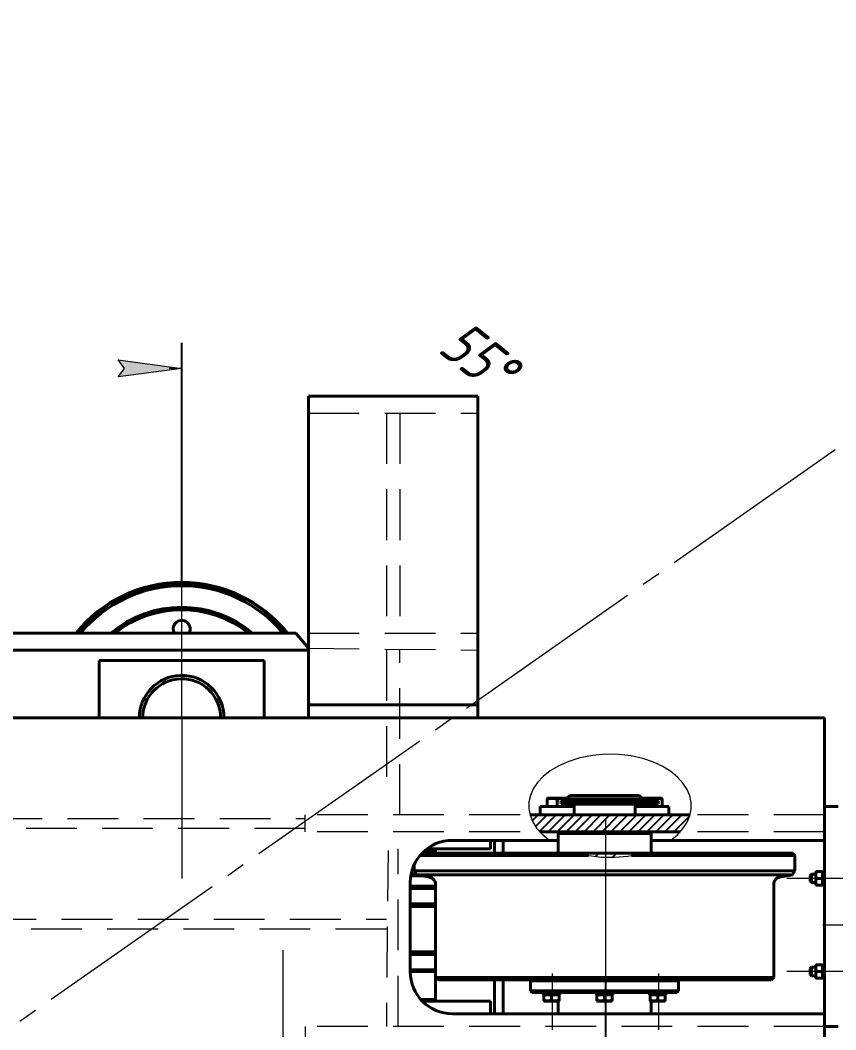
# Model space of a CAD drawing. Header units: millimetres. Extents: x 0 to 841, y 0 to 594.
# Drawn here: x 189.7 to 254, y 272.3 to 351.8 of the extents above; entities that cross this region are included whole.
import ezdxf

# ---------------------------------------------------------------- set-up
doc = ezdxf.new("R2010")
doc.units = ezdxf.units.MM
for name, pattern in [('K5LT_AUXILIARY', [0]), ('K5LT_AXLED', [19.996264, 15.496264, -1.5, 1.5, -1.5]), ('K5LT_BASIC', [0]), ('K5LT_DASHED', [6, 4, -2]), ('K5LT_REINFORCED', [0]), ('K5LT_THIN', [0]), ('K5LT_THIN_INCLUDED_TO_HATCHING', [0])]:
    doc.linetypes.add(name, pattern=pattern)
doc.layers.add('Системный слой', color=7, linetype='Continuous')
doc.styles.add('KDIMTEXTSTYLE', font='GOST_AU.SHX', dxfattribs={"width": 0.96, "oblique": 15, "height": 5})
doc.dimstyles.new('KDIMSTYLE (0.07)', dxfattribs={"dimtxt": 5, "dimasz": 1, "dimexe": 2, "dimexo": 0.0625, "dimgap": 1, "dimtad": 1, "dimlfac": 15, "dimtxsty": 'KDIMTEXTSTYLE', "dimsah": 1, "dimcen": 0.09, "dimdle": 1, "dimadec": 0, "dimazin": 0, "dimtfac": 0.667, "dimtmove": 0, "dimatfit": 3, "dimfxl": 1, "dimtvp": 1, "dimtolj": 1, "dimtzin": 0, "dimarcsym": 0})

# ---------------------------------------------------------------- blocks, each defined once
blk = doc.blocks.new('U164')
at = {"layer": 'Системный слой', "color": 150, "linetype": 'K5LT_BASIC', "lineweight": 40, "true_color": 0x0080ff}
for p, q in [((227.091, 286.215), (227.091, 287.215)), ((227.091, 273.548), (227.091, 276.215))]:
    blk.add_line(p, q, dxfattribs=at)
blk = doc.blocks.new('U172')
at = {"layer": 'Системный слой', "color": 150, "linetype": 'K5LT_BASIC', "lineweight": 40, "true_color": 0x0080ff}
for start, end in [(91.61501, 180), (0, 91.61501)]:
    blk.add_arc((202.424, 296.881), 3.333, start, end, dxfattribs=at)
blk = doc.blocks.new('U173')
at = {"layer": 'Системный слой', "color": 150, "linetype": 'K5LT_BASIC', "lineweight": 40, "true_color": 0x0080ff}
for start, end in [(91.61501, 180), (0, 91.61501)]:
    blk.add_arc((202.424, 296.881), 3.067, start, end, dxfattribs=at)
blk = doc.blocks.new('U185')
at = {"layer": 'Системный слой', "color": 150, "linetype": 'K5LT_BASIC', "lineweight": 40, "true_color": 0x0080ff}
for start, end in [(60.02319, 209.99994), (330.00006, 60.02319)]:
    blk.add_arc((202.421, 303.881), 0.667, start, end, dxfattribs=at)
blk = doc.blocks.new('U188')
at = {"layer": 'Системный слой', "color": 150, "linetype": 'K5LT_BASIC', "lineweight": 40, "true_color": 0x0080ff}
for p, q in [((239.343, 275.048), (239.303, 275.048)), ((239.836, 275.048), (239.45, 275.048)), ((240.235, 275.048), (240.05, 275.048)), ((240.436, 275.048), (240.34, 275.048)), ((240.583, 275.048), (240.543, 275.048))]:
    blk.add_line(p, q, dxfattribs=at)
blk = doc.blocks.new('U199')
at = {"layer": 'Системный слой', "color": 150, "linetype": 'K5LT_BASIC', "lineweight": 40, "true_color": 0x0080ff}
for p, q in [((231.423, 287.215), (223.765, 287.215)), ((253.091, 287.215), (240.945, 287.215))]:
    blk.add_line(p, q, dxfattribs=at)
blk = doc.blocks.new('U201')
at = {"layer": 'Системный слой', "color": 150, "linetype": 'K5LT_BASIC', "lineweight": 40, "true_color": 0x0080ff}
for p, q in [((239.45, 275.048), (239.343, 275.048)), ((239.943, 275.048), (239.836, 275.048))]:
    blk.add_line(p, q, dxfattribs=at)
blk = doc.blocks.new('U202')
at = {"layer": 'Системный слой', "color": 150, "linetype": 'K5LT_BASIC', "lineweight": 40, "true_color": 0x0080ff}
for p, q in [((240.05, 275.048), (239.943, 275.048)), ((240.339, 275.048), (240.235, 275.048)), ((240.543, 275.048), (240.436, 275.048))]:
    blk.add_line(p, q, dxfattribs=at)
blk = doc.blocks.new('U203')
at = {"layer": 'Системный слой', "color": 150, "linetype": 'K5LT_BASIC', "lineweight": 40, "true_color": 0x0080ff}
for p, q in [((239.373, 274.548), (239.45, 274.548)), ((239.45, 274.548), (240.513, 274.548))]:
    blk.add_line(p, q, dxfattribs=at)
blk = doc.blocks.new('U227')
at = {"layer": 'Системный слой', "color": 150, "linetype": 'K5LT_BASIC', "lineweight": 40, "true_color": 0x0080ff}
for p, q in [((234.485, 286.015), (221.204, 286.015)), ((250.758, 286.015), (237.883, 286.015))]:
    blk.add_line(p, q, dxfattribs=at)
blk = doc.blocks.new('U228')
at = {"layer": 'Системный слой', "color": 150, "linetype": 'K5LT_BASIC', "lineweight": 40, "true_color": 0x0080ff}
for p, q in [((233.6, 286.215), (221.385, 286.215)), ((250.558, 286.215), (238.769, 286.215))]:
    blk.add_line(p, q, dxfattribs=at)
blk = doc.blocks.new('U231')
at = {"layer": 'Системный слой', "color": 150, "linetype": 'K5LT_BASIC', "lineweight": 40, "true_color": 0x0080ff}
for p, q in [((252.958, 276.881), (252.958, 277.388)), ((252.958, 276.375), (252.958, 276.881))]:
    blk.add_line(p, q, dxfattribs=at)
blk = doc.blocks.new('U232')
at = {"layer": 'Системный слой', "color": 150, "linetype": 'K5LT_BASIC', "lineweight": 40, "true_color": 0x0080ff}
for p, q in [((252.398, 276.881), (252.398, 277.388)), ((252.398, 276.375), (252.398, 276.881))]:
    blk.add_line(p, q, dxfattribs=at)
blk = doc.blocks.new('U235')
at = {"layer": 'Системный слой', "color": 150, "linetype": 'K5LT_BASIC', "lineweight": 40, "true_color": 0x0080ff}
for p, q in [((231.079, 275.048), (230.972, 275.048)), ((231.572, 275.048), (231.465, 275.048))]:
    blk.add_line(p, q, dxfattribs=at)
blk = doc.blocks.new('U236')
at = {"layer": 'Системный слой', "color": 150, "linetype": 'K5LT_BASIC', "lineweight": 40, "true_color": 0x0080ff}
for p, q in [((231.679, 275.048), (231.572, 275.048)), ((232.172, 275.048), (232.065, 275.048))]:
    blk.add_line(p, q, dxfattribs=at)
blk = doc.blocks.new('U237')
at = {"layer": 'Системный слой', "color": 150, "linetype": 'K5LT_BASIC', "lineweight": 40, "true_color": 0x0080ff}
for p, q in [((235.158, 275.048), (235.118, 275.048)), ((235.41, 275.048), (235.265, 275.048)), ((235.65, 275.048), (235.521, 275.048)), ((236.25, 275.048), (235.865, 275.048)), ((236.398, 275.048), (236.358, 275.048))]:
    blk.add_line(p, q, dxfattribs=at)
blk = doc.blocks.new('U238')
at = {"layer": 'Системный слой', "color": 150, "linetype": 'K5LT_BASIC', "lineweight": 40, "true_color": 0x0080ff}
for p, q in [((235.865, 275.048), (235.758, 275.048)), ((236.358, 275.048), (236.25, 275.048))]:
    blk.add_line(p, q, dxfattribs=at)
blk = doc.blocks.new('U239')
at = {"layer": 'Системный слой', "color": 150, "linetype": 'K5LT_BASIC', "lineweight": 40, "true_color": 0x0080ff}
for p, q in [((235.265, 275.048), (235.158, 275.048)), ((235.521, 275.048), (235.41, 275.048)), ((235.758, 275.048), (235.65, 275.048))]:
    blk.add_line(p, q, dxfattribs=at)
blk = doc.blocks.new('U240')
at = {"layer": 'Системный слой', "color": 150, "linetype": 'K5LT_BASIC', "lineweight": 40, "true_color": 0x0080ff}
for p, q in [((230.972, 275.048), (230.938, 275.048)), ((231.465, 275.048), (231.079, 275.048)), ((232.065, 275.048), (231.679, 275.048)), ((232.212, 275.048), (232.172, 275.048))]:
    blk.add_line(p, q, dxfattribs=at)
blk = doc.blocks.new('U255')
at = {"layer": 'Системный слой', "color": 150, "linetype": 'K5LT_BASIC', "lineweight": 40, "true_color": 0x0080ff}
for p, q in [((227.758, 287.215), (227.758, 286.215)), ((227.758, 276.215), (227.758, 273.548))]:
    blk.add_line(p, q, dxfattribs=at)
blk = doc.blocks.new('U277')
at = {"layer": 'Системный слой', "color": 150, "linetype": 'K5LT_BASIC', "lineweight": 40, "true_color": 0x0080ff}
for p, q in [((221.758, 286.542), (221.758, 286.415)), ((221.758, 274.681), (221.758, 274.548))]:
    blk.add_line(p, q, dxfattribs=at)
blk = doc.blocks.new('U279')
at = {"layer": 'Системный слой', "color": 7, "linetype": 'K5LT_THIN_INCLUDED_TO_HATCHING', "lineweight": 18}
for p, q in [((233.819, 293.715), (232.93, 293.439)), ((234.793, 293.905), (233.819, 293.715)), ((235.819, 293.996), (234.793, 293.905)), ((236.851, 293.98), (235.819, 293.996)), ((237.846, 293.863), (236.851, 293.98)), ((238.772, 293.656), (237.846, 293.863)), ((239.609, 293.372), (238.772, 293.656)), ((232.145, 293.092), (231.472, 292.691)), ((232.93, 293.439), (232.145, 293.092)), ((240.348, 293.026), (239.609, 293.372)), ((240.983, 292.63), (240.348, 293.026)), ((230.913, 292.247), (230.468, 291.772)), ((231.472, 292.691), (230.913, 292.247)), ((241.514, 292.193), (240.983, 292.63)), ((241.938, 291.724), (241.514, 292.193)), ((230.134, 291.273), (229.91, 290.759)), ((230.468, 291.772), (230.134, 291.273)), ((242.257, 291.231), (241.938, 291.724)), ((242.47, 290.721), (242.257, 291.231)), ((229.91, 290.759), (229.795, 290.237)), ((242.577, 290.201), (242.47, 290.721)), ((229.795, 290.237), (229.787, 289.712)), ((229.787, 289.712), (229.886, 289.191)), ((242.471, 289.154), (242.578, 289.677)), ((242.578, 289.677), (242.577, 290.201)), ((229.886, 289.191), (230.09, 288.68)), ((242.256, 288.639), (242.471, 289.154)), ((230.09, 288.68), (230.401, 288.186)), ((230.401, 288.186), (230.817, 287.715)), ((241.495, 287.661), (241.932, 288.139)), ((241.932, 288.139), (242.256, 288.639)), ((230.817, 287.715), (231.339, 287.275)), ((231.339, 287.275), (231.423, 287.215)), ((240.945, 287.215), (241.495, 287.661)), ((233.6, 286.215), (234.526, 286.008)), ((234.526, 286.008), (235.521, 285.891)), ((235.521, 285.891), (236.553, 285.876)), ((236.553, 285.876), (237.579, 285.966)), ((237.579, 285.966), (238.553, 286.157)), ((238.553, 286.157), (238.769, 286.215))]:
    blk.add_line(p, q, dxfattribs=at)
blk = doc.blocks.new('U280')
at = {"layer": 'Системный слой', "color": 150, "linetype": 'K5LT_BASIC', "lineweight": 40, "true_color": 0x0080ff}
for p, q in [((239.491, 290.548), (238.731, 290.548)), ((240.251, 290.548), (239.491, 290.548))]:
    blk.add_line(p, q, dxfattribs=at)
blk = doc.blocks.new('U281')
at = {"layer": 'Системный слой', "color": 150, "linetype": 'K5LT_BASIC', "lineweight": 40, "true_color": 0x0080ff}
for p, q in [((239.775, 290.215), (239.809, 290.309)), ((239.809, 290.12), (239.775, 290.215)), ((239.809, 290.309), (239.891, 290.348)), ((239.891, 290.081), (239.809, 290.12)), ((239.891, 290.348), (239.973, 290.309)), ((239.973, 290.12), (239.891, 290.081)), ((239.973, 290.309), (240.006, 290.215)), ((240.006, 290.215), (239.973, 290.12))]:
    blk.add_line(p, q, dxfattribs=at)
blk = doc.blocks.new('U282')
at = {"layer": 'Системный слой', "color": 150, "linetype": 'K5LT_BASIC', "lineweight": 40, "true_color": 0x0080ff}
for p, q in [((232.091, 287.215), (231.423, 287.215)), ((240.945, 287.215), (239.424, 287.215))]:
    blk.add_line(p, q, dxfattribs=at)
blk = doc.blocks.new('U283')
at = {"layer": 'Системный слой', "color": 150, "linetype": 'K5LT_BASIC', "lineweight": 40, "true_color": 0x0080ff}
for p, q in [((232.024, 290.548), (231.264, 290.548)), ((232.784, 290.548), (232.024, 290.548))]:
    blk.add_line(p, q, dxfattribs=at)
blk = doc.blocks.new('U284')
at = {"layer": 'Системный слой', "color": 150, "linetype": 'K5LT_BASIC', "lineweight": 40, "true_color": 0x0080ff}
for p, q in [((232.309, 290.215), (232.343, 290.309)), ((232.343, 290.12), (232.309, 290.215)), ((232.343, 290.309), (232.424, 290.348)), ((232.424, 290.081), (232.343, 290.12)), ((232.424, 290.348), (232.506, 290.309)), ((232.506, 290.12), (232.424, 290.081)), ((232.506, 290.309), (232.54, 290.215)), ((232.54, 290.215), (232.506, 290.12))]:
    blk.add_line(p, q, dxfattribs=at)
blk = doc.blocks.new('U286')
at = {"layer": 'Системный слой', "color": 30, "linetype": 'K5LT_AXLED', "lineweight": 18, "true_color": 0xff8000}
for q in [(202.424, 309.548), (189.758, 296.881), (202.424, 284.215), (215.091, 296.881)]:
    blk.add_line((202.424, 296.881), q, dxfattribs=at)
blk = doc.blocks.new('U291')
at = {"layer": 'Системный слой', "color": 30, "linetype": 'K5LT_AXLED', "lineweight": 18, "true_color": 0xff8000}
for q in [(210.424, 278.548), (195.091, 263.215), (210.424, 247.881), (225.758, 263.215)]:
    blk.add_line((210.424, 263.215), q, dxfattribs=at)
blk = doc.blocks.new('KDIMARROW_01')
at = {"layer": 'Системный слой'}
blk.add_hatch(color=0, dxfattribs=at).paths.add_polyline_path([(0, 0), (-5, 0.658), (-4.5, 0), (-5, -0.658)])
at = {"layer": 'Системный слой', "color": 0, "linetype": 'K5LT_THIN', "lineweight": 18}
for p, q in [((-4.5, 0), (-5, 0.658)), ((-5, 0.658), (0, 0)), ((0, 0), (-5, -0.658)), ((-5, -0.658), (-4.5, 0)), ((0, 0), (-1, 0))]:
    blk.add_line(p, q, dxfattribs=at)

msp = doc.modelspace()

# ---------------------------------------------------------------- hatches: boundary and pattern name
at = {"layer": 'Системный слой'}
h = msp.add_hatch(dxfattribs=at)
h.set_pattern_fill('', angle=45, style=0, pattern_type=0)
h.set_pattern_definition([(45, (0, 0), (-0.3535534, 0.3535534), [])])
h.paths.add_polyline_path([(230.65516, 287.88122), (241.71328, 287.88122), (242.09728, 288.3703), (242.3705, 288.87814), (242.48937, 289.21455), (229.87906, 289.21455), (230.07883, 288.70318), (230.38439, 288.20801)])
h = msp.add_hatch(dxfattribs=at)
h.set_pattern_fill('', angle=45, style=0, pattern_type=0)
h.set_pattern_definition([(45, (0, 0), (-0.7071068, 0.7071068), [])])
h.paths.add_polyline_path([(233.59959, 286.21455), (234.52591, 286.00752), (235.52133, 285.89076), (236.55345, 285.87569), (237.57873, 285.96643), (238.55256, 286.157), (238.76885, 286.21455)])

# ---------------------------------------------------------------- linework, layer by layer
at = {"layer": 'Системный слой', "color": 150, "linetype": 'K5LT_BASIC', "lineweight": 40, "true_color": 0x0080ff}
for p, q in [((212.42422, 322.21455), (225.75755, 322.21455)), ((212.42422, 322.21455), (212.42422, 300.88122)), ((225.75755, 322.21455), (225.75755, 300.88122)), ((178.09088, 303.54788), (211.4173, 303.54788)), ((212.42422, 302.34788), (211.4173, 303.54788)), ((212.42422, 302.21455), (178.09088, 302.21455)), ((195.92422, 301.38122), (208.92422, 301.38122)), ((195.92422, 296.88122), (195.92422, 301.38122)), ((208.92422, 301.38122), (208.92422, 296.88122)), ((212.42422, 300.88122), (212.42422, 297.88814)), ((225.75755, 300.88122), (225.75755, 297.88814)), ((212.42422, 296.88122), (212.42422, 297.88814)), ((212.42422, 297.88814), (225.75755, 297.88814)), ((225.75755, 297.88814), (225.75755, 296.88122)), ((178.09088, 296.88122), (253.09088, 296.88122)), ((253.09088, 296.88122), (253.09088, 289.88122)), ((231.22422, 290.52479), (231.26422, 290.54788)), ((231.22422, 290.45334), (231.22422, 290.52479)), ((231.22422, 289.88122), (231.22422, 290.45334)), ((232.02422, 289.88122), (232.02422, 290.45334)), ((232.82422, 290.52479), (232.78422, 290.54788)), ((232.80958, 290.53324), (233.02422, 290.74788)), ((232.82422, 290.52479), (232.82422, 290.45334)), ((238.69088, 290.48122), (232.82422, 290.48122)), ((232.82422, 289.88122), (232.82422, 290.45334)), ((238.49088, 290.74788), (233.02422, 290.74788)), ((238.70552, 290.53324), (238.49088, 290.74788)), ((238.69088, 290.52479), (238.73088, 290.54788)), ((238.69088, 290.45334), (238.69088, 290.52479)), ((238.69088, 289.88122), (238.69088, 290.45334)), ((239.49088, 289.88122), (239.49088, 290.45334)), ((240.29088, 290.52479), (240.25088, 290.54788)), ((240.29088, 290.52479), (240.29088, 290.45334)), ((240.29088, 289.88122), (240.29088, 290.45334)), ((230.69088, 289.88122), (233.35755, 289.88122)), ((230.69088, 289.21455), (230.69088, 289.88122)), ((233.35755, 289.94788), (232.82422, 289.94788)), ((233.35755, 289.94788), (233.35755, 289.88122)), ((233.35755, 289.21455), (233.35755, 289.88122)), ((238.15755, 289.94788), (238.15755, 289.88122)), ((238.69088, 289.94788), (238.15755, 289.94788)), ((238.15755, 289.88122), (240.82422, 289.88122)), ((238.15755, 289.21455), (238.15755, 289.88122)), ((240.82422, 289.21455), (240.82422, 289.88122)), ((254.15755, 289.88122), (253.09088, 289.88122)), ((253.09088, 272.54788), (253.09088, 289.88122)), ((229.87906, 289.21455), (242.48937, 289.21455)), ((230.65516, 287.88122), (241.71328, 287.88122)), ((232.09088, 287.74788), (239.42422, 287.74788)), ((232.09088, 286.80721), (232.09088, 287.74788)), ((232.75755, 287.88122), (232.75755, 287.74788)), ((238.75755, 287.88122), (238.75755, 287.74788)), ((239.42422, 286.4273), (239.42422, 287.74788)), ((226.75755, 286.54788), (221.76549, 286.54788)), ((226.75755, 287.21455), (226.75755, 286.54788)), ((232.09088, 286.21455), (232.09088, 286.80721)), ((222.42422, 286.41455), (221.59908, 286.41455)), ((222.42422, 286.41455), (222.42422, 286.21455)), ((233.59959, 286.21455), (238.76885, 286.21455)), ((239.42422, 286.21455), (239.42422, 286.4273)), ((250.75755, 286.01455), (250.55755, 286.21455)), ((250.75755, 286.01455), (250.75755, 284.80273)), ((220.75755, 285.31767), (220.75755, 284.80273)), ((221.42369, 284.41455), (220.4751, 284.41455)), ((220.92745, 284.54788), (220.49951, 284.54788)), ((220.95367, 284.50856), (220.75755, 284.80273)), ((250.75755, 284.80273), (220.75755, 284.80273)), ((220.95367, 284.50856), (221.99548, 284.30019)), ((250.56143, 284.50856), (220.95367, 284.50856)), ((250.56143, 284.50856), (249.51962, 284.30019)), ((250.56143, 284.50856), (250.75755, 284.80273)), ((252.05755, 284.54788), (251.95755, 284.44788)), ((251.95755, 283.98122), (251.95755, 284.44788)), ((252.39755, 284.54788), (252.05755, 284.54788)), ((252.05755, 283.88122), (252.05755, 284.54788)), ((252.41295, 284.74788), (252.39755, 284.72122)), ((252.39755, 284.72122), (252.39755, 283.70788)), ((252.41295, 284.74788), (252.46058, 284.74788)), ((252.89452, 284.74788), (252.46058, 284.74788)), ((252.89452, 284.21455), (252.46058, 284.21455)), ((252.89452, 284.74788), (252.94215, 284.74788)), ((252.95755, 284.72122), (252.94215, 284.74788)), ((252.95755, 284.72122), (252.95755, 283.70788)), ((253.02422, 284.71878), (252.95755, 284.72058)), ((252.95755, 284.71579), (252.95755, 283.70788)), ((220.43216, 283.88122), (220.43216, 276.88122)), ((222.42422, 283.61455), (220.43216, 283.61455)), ((222.42422, 283.54788), (220.43216, 283.54788)), ((222.42422, 283.42688), (220.43216, 283.42688)), ((222.42422, 283.77722), (222.42422, 276.41455)), ((249.09088, 283.77722), (249.09088, 276.41455)), ((252.05755, 283.88122), (251.95755, 283.98122)), ((252.39755, 283.88122), (252.05755, 283.88122)), ((252.41295, 283.68122), (252.39755, 283.70788)), ((252.46058, 283.68122), (252.41295, 283.68122)), ((252.89452, 283.68122), (252.46058, 283.68122)), ((252.94215, 283.68122), (252.89452, 283.68122)), ((252.95755, 283.70788), (252.94215, 283.68122)), ((252.95755, 283.70788), (253.09088, 283.70788)), ((222.42422, 282.21455), (220.43216, 282.21455)), ((222.42422, 282.00186), (220.43216, 282.00186)), ((222.42422, 278.42724), (220.43216, 278.42724)), ((222.42422, 278.21455), (220.43216, 278.21455)), ((222.42422, 277.00222), (220.43216, 277.00222)), ((252.05755, 277.21455), (251.95755, 277.11455)), ((251.95755, 276.64788), (251.95755, 277.11455)), ((252.39755, 277.21455), (252.05755, 277.21455)), ((252.05755, 276.54788), (252.05755, 277.21455)), ((252.39755, 277.38788), (252.41295, 277.41455)), ((252.41295, 277.41455), (252.46058, 277.41455)), ((252.46058, 277.41455), (252.89452, 277.41455)), ((252.89452, 277.41455), (252.94215, 277.41455)), ((252.94215, 277.41455), (252.95755, 277.38788)), ((252.95755, 277.38725), (253.02422, 277.38544)), ((252.95755, 276.37455), (252.95755, 277.38246)), ((222.42422, 276.88122), (220.43216, 276.88122)), ((249.09088, 276.41455), (222.42422, 276.41455)), ((222.62422, 276.21455), (222.42422, 276.41455)), ((222.42422, 276.41455), (222.42422, 274.68122)), ((248.89088, 276.21455), (222.62422, 276.21455)), ((229.92422, 275.34788), (229.92422, 276.14788)), ((229.92422, 276.14788), (241.59088, 276.14788)), ((231.17176, 276.14788), (231.17176, 276.21455)), ((231.97176, 276.14788), (231.97176, 276.21455)), ((235.35755, 276.14788), (235.35755, 276.21455)), ((236.15755, 276.14788), (236.15755, 276.21455)), ((239.54334, 276.14788), (239.54334, 276.21455)), ((240.34334, 276.14788), (240.34334, 276.21455)), ((241.59088, 275.34788), (241.59088, 276.14788)), ((248.89088, 276.21455), (249.09088, 276.41455)), ((252.05755, 276.54788), (251.95755, 276.64788)), ((252.39755, 276.54788), (252.05755, 276.54788)), ((252.39755, 276.37455), (252.41295, 276.34788)), ((252.46058, 276.34788), (252.41295, 276.34788)), ((252.46058, 276.88122), (252.89452, 276.88122)), ((252.46058, 276.34788), (252.89452, 276.34788)), ((252.94215, 276.34788), (252.89452, 276.34788)), ((252.94215, 276.34788), (252.95755, 276.37455)), ((253.09088, 276.37455), (252.95755, 276.37455)), ((230.05755, 275.21455), (229.92422, 275.34788)), ((229.92422, 275.34788), (241.59088, 275.34788)), ((241.45755, 275.21455), (241.59088, 275.34788)), ((222.42422, 274.68122), (221.26127, 274.68122)), ((221.38502, 274.54788), (226.75755, 274.54788)), ((226.75755, 273.54788), (226.75755, 274.54788)), ((230.05755, 275.21455), (241.45755, 275.21455)), ((230.93176, 275.21455), (230.93176, 275.04788)), ((230.93255, 275.04788), (230.93176, 275.04788)), ((230.93255, 275.04788), (230.93478, 275.13122)), ((230.93255, 275.04788), (230.93847, 275.04788)), ((230.97176, 275.04788), (230.97176, 274.61879)), ((230.97176, 274.5652), (230.97176, 274.61879)), ((230.97176, 274.5652), (231.00176, 274.54788)), ((230.97176, 274.5652), (231.00176, 274.54788)), ((231.00176, 274.54788), (232.14176, 274.54788)), ((231.57176, 275.04788), (231.57176, 274.61879)), ((232.09088, 274.54788), (232.09088, 273.54788)), ((232.17176, 274.5652), (232.14176, 274.54788)), ((232.17176, 275.04788), (232.17176, 274.61879)), ((232.17176, 274.61879), (232.17176, 274.5652)), ((232.21176, 275.21455), (232.21176, 275.04788)), ((235.11755, 275.21455), (235.11755, 275.04788)), ((235.15755, 275.04788), (235.15755, 274.61879)), ((235.15755, 274.5652), (235.15755, 274.61879)), ((235.15755, 274.5652), (235.18755, 274.54788)), ((235.18755, 274.54788), (236.32755, 274.54788)), ((235.75755, 275.04788), (235.75755, 274.61879)), ((236.35755, 274.5652), (236.32755, 274.54788)), ((236.35755, 275.04788), (236.35755, 274.61879)), ((236.35755, 274.61879), (236.35755, 274.5652)), ((236.39755, 275.21455), (236.39755, 275.04788)), ((239.30334, 275.21455), (239.30334, 275.04788)), ((239.34334, 275.04788), (239.34334, 274.61879)), ((239.34334, 274.5652), (239.34334, 274.61879)), ((239.34334, 274.5652), (239.37334, 274.54788)), ((239.42422, 274.54788), (239.42422, 273.54788)), ((239.94334, 275.04788), (239.94334, 274.61879)), ((240.54334, 274.5652), (240.51334, 274.54788)), ((240.54334, 274.5652), (240.51334, 274.54788)), ((240.54334, 275.04788), (240.54334, 274.61879)), ((240.54334, 274.61879), (240.54334, 274.5652)), ((240.58334, 275.21455), (240.58334, 275.04788)), ((223.76549, 273.54788), (253.09088, 273.54788)), ((253.09088, 272.54788), (253.09088, 262.88122)), ((254.15755, 272.54788), (253.09088, 272.54788))]:
    msp.add_line(p, q, dxfattribs=at)
at = {"layer": 'Системный слой', "color": 7, "linetype": 'K5LT_DASHED', "lineweight": 18}
for p, q in [((212.42422, 320.88122), (225.75755, 320.88122)), ((218.55755, 320.88122), (218.55755, 303.54788)), ((219.62422, 320.88122), (219.62422, 303.54788)), ((212.42422, 303.54788), (225.75755, 303.54788)), ((212.42422, 302.34788), (225.75755, 302.21455)), ((218.55755, 302.21455), (218.55755, 290.54788)), ((219.62422, 289.21455), (219.62422, 302.21455)), ((139.42422, 288.88122), (212.15755, 288.94788)), ((212.15755, 287.88122), (212.15755, 289.21455)), ((253.09088, 289.21455), (212.15755, 289.21455)), ((212.15755, 288.14788), (139.35755, 288.14788)), ((253.09088, 287.88122), (212.15755, 287.88122)), ((219.49088, 272.54788), (219.49088, 286.54788)), ((218.69088, 286.41455), (218.55755, 272.54788)), ((132.95755, 281.01455), (218.55755, 281.01455)), ((218.55755, 280.21455), (132.95755, 280.21455)), ((253.09088, 272.54788), (212.15755, 272.54788)), ((212.15755, 272.54788), (212.15755, 271.21455))]:
    msp.add_line(p, q, dxfattribs=at)
at = {"layer": 'Системный слой', "color": 30, "linetype": 'K5LT_AXLED', "lineweight": 18, "true_color": 0xff8000}
for p, q in [((175.75348, 263.21398), (253.94554, 318.01074)), ((235.82422, 288.88122), (235.82422, 271.01455)), ((256.53088, 284.21455), (250.12422, 284.21455)), ((252.95755, 280.54788), (281.09088, 280.54788)), ((231.63843, 276.71455), (231.63843, 272.28546)), ((235.82422, 276.71455), (235.82422, 272.28546)), ((240.01001, 276.71455), (240.01001, 272.28546)), ((256.53088, 276.88122), (250.12422, 276.88122))]:
    msp.add_line(p, q, dxfattribs=at)
at = {"layer": 'Системный слой', "color": 232, "linetype": 'K5LT_AUXILIARY', "lineweight": 18, "true_color": 0xc52b79}
for p, q in [((140.0978, 303.54788), (211.4173, 303.54788)), ((139.09088, 302.21455), (212.42422, 302.21455)), ((98.42422, 296.88122), (253.09088, 296.88122))]:
    msp.add_line(p, q, dxfattribs=at)
at = {"layer": 'Системный слой', "color": 134, "linetype": 'K5LT_REINFORCED', "lineweight": 100, "true_color": 0x009696}
msp.add_line((232.37541, 290.21455), (239.95755, 290.21455), dxfattribs=at)
at = {"layer": 'Системный слой', "color": 7, "linetype": 'K5LT_THIN', "lineweight": 18}
for p, q in [((252.05755, 284.49376), (252.00342, 284.49376)), ((252.39755, 284.49376), (252.05755, 284.49376)), ((252.05755, 283.93534), (252.00342, 283.93534)), ((252.39755, 283.93534), (252.05755, 283.93534)), ((252.05755, 277.16042), (252.00342, 277.16042)), ((252.39755, 277.16042), (252.05755, 277.16042)), ((231.21687, 276.14788), (231.21687, 276.21455)), ((231.92666, 276.14788), (231.92666, 276.21455)), ((235.40266, 276.14788), (235.40266, 276.21455)), ((236.11244, 276.14788), (236.11244, 276.21455)), ((239.58845, 276.14788), (239.58845, 276.21455)), ((240.29823, 276.14788), (240.29823, 276.21455)), ((252.05755, 276.60201), (252.00342, 276.60201)), ((252.39755, 276.60201), (252.05755, 276.60201))]:
    msp.add_line(p, q, dxfattribs=at)
at = {"layer": 'Системный слой', "color": 150, "linetype": 'K5LT_BASIC', "lineweight": 40, "true_color": 0x0080ff}
for centre, radius, start, end in [((202.42422, 296.88122), 10.66667, 38.6821875, 141.3178126), ((202.42422, 296.88122), 10.61338, 38.9128839, 141.0871161), ((202.42422, 296.88122), 10.40068, 39.8651941, 140.1348059), ((202.42422, 296.88122), 8.7, 50.0213156, 129.9786844), ((202.42422, 296.88122), 8.5, 51.6572507, 128.3427493), ((223.76549, 283.88122), 3.33333, 90, 180), ((221.89088, 283.77722), 0.53333, 0, 78.6900675), ((249.62422, 283.77722), 0.53333, 101.3099325, 180), ((223.76549, 276.88122), 3.33333, 180, 270), ((232.02422, 276.21455), 0.06667, 270, 0), ((239.49088, 276.21455), 0.06667, 180, 270)]:
    msp.add_arc(centre, radius, start, end, dxfattribs=at)
for centre, major_axis, ratio, start_param, end_param in [((253.16066, 284.21455), (1.39206, 0), 0.36397023, 1.62094289, 1.71722625), ((253.16066, 276.88122), (-1.39206, 0), 0.36397023, 4.76253555, 4.8588189), ((231.57176, 275.30177), (0, -1.75839), 0.36397023, 4.76201276, 4.85728276), ((235.75755, 274.96066), (0.5706, -1.75586), 0.1650759, 4.51390185, 4.60917186), ((235.75755, 275.30177), (0.5706, -1.75586), 0.1650759, 4.70841941, 4.80368942), ((239.94334, 274.96066), (0.5706, -1.75586), 0.1650759, 1.56682676, 1.66209676), ((239.94334, 275.30177), (0.5706, -1.75586), 0.1650759, 1.3723092, 1.4675792)]:
    msp.add_ellipse(centre, major_axis=major_axis, ratio=ratio, start_param=start_param, end_param=end_param, dxfattribs=at)
for points, knots in [([(232.02422, 290.45334), (231.99691, 290.46244), (231.9566, 290.47485), (231.89833, 290.49022), (231.85814, 290.49941), (231.81083, 290.50862), (231.77305, 290.51454), (231.72804, 290.51985), (231.68672, 290.52331), (231.63802, 290.52507), (231.59136, 290.5246), (231.54678, 290.52221), (231.50358, 290.51812), (231.45428, 290.51151), (231.38621, 290.49921), (231.30711, 290.47962), (231.24932, 290.4617), (231.22422, 290.45334)], [0, 0, 0, 0, 1.88979329, 2.77228609, 3.97396019, 4.61319913, 5.96225261, 6.50830656, 7.62070709, 8.71525498, 9.7460926, 10.72175699, 11.68134955, 12.62902123, 14.02181603, 16.25990907, 18, 18, 18, 18]), ([(232.82422, 290.45334), (232.79691, 290.46244), (232.7566, 290.47485), (232.69833, 290.49022), (232.65814, 290.49941), (232.61083, 290.50862), (232.57305, 290.51454), (232.52804, 290.51985), (232.48672, 290.52331), (232.43802, 290.52507), (232.39136, 290.5246), (232.34678, 290.52221), (232.30358, 290.51812), (232.25428, 290.51151), (232.18621, 290.49921), (232.10711, 290.47962), (232.04932, 290.4617), (232.02422, 290.45334)], [0, 0, 0, 0, 1.88979329, 2.77228609, 3.97396019, 4.61319913, 5.96225261, 6.50830656, 7.62070709, 8.71525498, 9.7460926, 10.72175699, 11.68134955, 12.62902123, 14.02181603, 16.25990907, 18, 18, 18, 18]), ([(239.49088, 290.45334), (239.46358, 290.46244), (239.42327, 290.47485), (239.365, 290.49022), (239.32481, 290.49941), (239.27749, 290.50862), (239.23971, 290.51454), (239.19471, 290.51985), (239.15339, 290.52331), (239.10469, 290.52507), (239.05803, 290.5246), (239.01345, 290.52221), (238.97024, 290.51812), (238.92094, 290.51151), (238.85287, 290.49921), (238.77378, 290.47962), (238.71599, 290.4617), (238.69088, 290.45334)], [0, 0, 0, 0, 1.88979329, 2.77228609, 3.97396019, 4.61319913, 5.96225261, 6.50830656, 7.62070709, 8.71525498, 9.7460926, 10.72175699, 11.68134955, 12.62902123, 14.02181603, 16.25990907, 18, 18, 18, 18]), ([(240.29088, 290.45334), (240.26358, 290.46244), (240.22327, 290.47485), (240.165, 290.49022), (240.12481, 290.49941), (240.07749, 290.50862), (240.03971, 290.51454), (239.99471, 290.51985), (239.95339, 290.52331), (239.90469, 290.52507), (239.85803, 290.5246), (239.81345, 290.52221), (239.77024, 290.51812), (239.72094, 290.51151), (239.65287, 290.49921), (239.57378, 290.47962), (239.51599, 290.4617), (239.49088, 290.45334)], [0, 0, 0, 0, 1.88979329, 2.77228609, 3.97396019, 4.61319913, 5.96225261, 6.50830656, 7.62070709, 8.71525498, 9.7460926, 10.72175699, 11.68134955, 12.62902123, 14.02181603, 16.25990907, 18, 18, 18, 18]), ([(252.46058, 284.74788), (252.45367, 284.72716), (252.44443, 284.69681), (252.43297, 284.65163), (252.42504, 284.61403), (252.41891, 284.57493), (252.41512, 284.53935), (252.41315, 284.50649), (252.41275, 284.47461), (252.41372, 284.44426), (252.41624, 284.41037), (252.42151, 284.36814), (252.43428, 284.30083), (252.44928, 284.24844), (252.46058, 284.21455)], [0, 0, 0, 0, 1.79292067, 2.60689452, 3.8443326, 4.96854384, 5.88519559, 6.81329934, 7.70142944, 8.53318741, 9.33577528, 10.52418436, 12.06338776, 15, 15, 15, 15]), ([(252.46058, 284.21455), (252.45367, 284.19383), (252.44443, 284.16348), (252.43297, 284.11829), (252.42504, 284.08069), (252.41891, 284.0416), (252.41512, 284.00601), (252.41315, 283.97316), (252.41275, 283.94128), (252.41372, 283.91093), (252.41624, 283.87703), (252.42151, 283.8348), (252.43428, 283.7675), (252.44928, 283.71511), (252.46058, 283.68122)], [0, 0, 0, 0, 1.79292067, 2.60689452, 3.8443326, 4.96854384, 5.88519559, 6.81329934, 7.70142944, 8.53318741, 9.33577528, 10.52418436, 12.06338776, 15, 15, 15, 15]), ([(252.89452, 284.21455), (252.90143, 284.23527), (252.91067, 284.26562), (252.92213, 284.31081), (252.93006, 284.34841), (252.93619, 284.3875), (252.93998, 284.42309), (252.94195, 284.45594), (252.94236, 284.48782), (252.94138, 284.51817), (252.93886, 284.55207), (252.93359, 284.5943), (252.92082, 284.6616), (252.90582, 284.71399), (252.89452, 284.74788)], [0, 0, 0, 0, 1.79292067, 2.60689452, 3.8443326, 4.96854384, 5.88519559, 6.81329934, 7.70142944, 8.53318741, 9.33577528, 10.52418436, 12.06338776, 15, 15, 15, 15]), ([(252.89452, 283.68122), (252.90143, 283.70194), (252.91067, 283.73229), (252.92213, 283.77747), (252.93006, 283.81507), (252.93619, 283.85417), (252.93998, 283.88975), (252.94195, 283.92261), (252.94236, 283.95449), (252.94138, 283.98484), (252.93886, 284.01873), (252.93359, 284.06096), (252.92082, 284.12827), (252.90582, 284.18066), (252.89452, 284.21455)], [0, 0, 0, 0, 1.79292067, 2.60689452, 3.8443326, 4.96854384, 5.88519559, 6.81329934, 7.70142944, 8.53318741, 9.33577528, 10.52418436, 12.06338776, 15, 15, 15, 15]), ([(252.46058, 277.41455), (252.45367, 277.39383), (252.44443, 277.36348), (252.43297, 277.31829), (252.42504, 277.28069), (252.41891, 277.2416), (252.41512, 277.20601), (252.41315, 277.17316), (252.41275, 277.14128), (252.41372, 277.11093), (252.41624, 277.07703), (252.42151, 277.0348), (252.43428, 276.9675), (252.44928, 276.91511), (252.46058, 276.88122)], [0, 0, 0, 0, 1.79292067, 2.60689452, 3.8443326, 4.96854384, 5.88519559, 6.81329934, 7.70142944, 8.53318741, 9.33577528, 10.52418436, 12.06338776, 15, 15, 15, 15]), ([(252.89452, 276.88122), (252.90143, 276.90194), (252.91067, 276.93229), (252.92213, 276.97747), (252.93006, 277.01507), (252.93619, 277.05417), (252.93998, 277.08975), (252.94195, 277.12261), (252.94236, 277.15449), (252.94138, 277.18484), (252.93886, 277.21873), (252.93359, 277.26096), (252.92082, 277.32827), (252.90582, 277.38066), (252.89452, 277.41455)], [0, 0, 0, 0, 1.79292067, 2.60689452, 3.8443326, 4.96854384, 5.88519559, 6.81329934, 7.70142944, 8.53318741, 9.33577528, 10.52418436, 12.06338776, 15, 15, 15, 15]), ([(252.46058, 276.88122), (252.45367, 276.86049), (252.44443, 276.83014), (252.43297, 276.78496), (252.42504, 276.74736), (252.41891, 276.70826), (252.41512, 276.67268), (252.41315, 276.63982), (252.41275, 276.60795), (252.41372, 276.5776), (252.41624, 276.5437), (252.42151, 276.50147), (252.43428, 276.43417), (252.44928, 276.38178), (252.46058, 276.34788)], [0, 0, 0, 0, 1.79292067, 2.60689452, 3.8443326, 4.96854384, 5.88519559, 6.81329934, 7.70142944, 8.53318741, 9.33577528, 10.52418436, 12.06338776, 15, 15, 15, 15]), ([(252.89452, 276.34788), (252.90143, 276.36861), (252.91067, 276.39896), (252.92213, 276.44414), (252.93006, 276.48174), (252.93619, 276.52084), (252.93998, 276.55642), (252.94195, 276.58928), (252.94236, 276.62115), (252.94138, 276.6515), (252.93886, 276.6854), (252.93359, 276.72763), (252.92082, 276.79493), (252.90582, 276.84732), (252.89452, 276.88122)], [0, 0, 0, 0, 1.79292067, 2.60689452, 3.8443326, 4.96854384, 5.88519559, 6.81329934, 7.70142944, 8.53318741, 9.33577528, 10.52418436, 12.06338776, 15, 15, 15, 15]), ([(230.97176, 274.61879), (230.99224, 274.61197), (231.02635, 274.60146), (231.07714, 274.58835), (231.12235, 274.57881), (231.16014, 274.57289), (231.19389, 274.5689), (231.22809, 274.56605), (231.27019, 274.56478), (231.30518, 274.56573), (231.34075, 274.56801), (231.37807, 274.57192), (231.43504, 274.58118), (231.49974, 274.5962), (231.54818, 274.61093), (231.57176, 274.61879)], [0, 0, 0, 0, 1.67981626, 2.78068749, 4.10062144, 5.2997801, 5.78516139, 6.77396186, 7.99981908, 9.10206657, 9.53045066, 10.80659157, 12.05516695, 14.06256115, 16, 16, 16, 16]), ([(231.57176, 274.61879), (231.59224, 274.61197), (231.62635, 274.60146), (231.67714, 274.58835), (231.72235, 274.57881), (231.76014, 274.57289), (231.79389, 274.5689), (231.82809, 274.56605), (231.87019, 274.56478), (231.90518, 274.56573), (231.94075, 274.56801), (231.97807, 274.57192), (232.03504, 274.58118), (232.09974, 274.5962), (232.14818, 274.61093), (232.17176, 274.61879)], [0, 0, 0, 0, 1.67981626, 2.78068749, 4.10062144, 5.2997801, 5.78516139, 6.77396186, 7.99981908, 9.10206657, 9.53045066, 10.80659157, 12.05516695, 14.06256115, 16, 16, 16, 16]), ([(235.15755, 274.61879), (235.18232, 274.61054), (235.21648, 274.6002), (235.26733, 274.58742), (235.30814, 274.57881), (235.35309, 274.57177), (235.39313, 274.56756), (235.43009, 274.56542), (235.46498, 274.56498), (235.49912, 274.56608), (235.53726, 274.56891), (235.58039, 274.57429), (235.65617, 274.58808), (235.7152, 274.60468), (235.75755, 274.61879)], [0, 0, 0, 0, 1.90502276, 2.60689452, 3.8443326, 4.96854384, 5.9570695, 6.81329934, 7.70142944, 8.53318741, 9.33577528, 10.52418436, 11.73854707, 15, 15, 15, 15]), ([(235.75755, 274.61879), (235.77803, 274.61197), (235.81214, 274.60146), (235.86293, 274.58835), (235.90814, 274.57881), (235.94593, 274.57289), (235.97968, 274.5689), (236.01388, 274.56605), (236.05598, 274.56478), (236.09097, 274.56573), (236.12654, 274.56801), (236.16386, 274.57192), (236.22083, 274.58118), (236.28553, 274.5962), (236.33397, 274.61093), (236.35755, 274.61879)], [0, 0, 0, 0, 1.67981626, 2.78068749, 4.10062144, 5.2997801, 5.78516139, 6.77396186, 7.99981908, 9.10206657, 9.53045066, 10.80659157, 12.05516695, 14.06256115, 16, 16, 16, 16]), ([(239.34334, 274.61879), (239.36382, 274.61197), (239.39793, 274.60146), (239.44872, 274.58835), (239.49393, 274.57881), (239.53172, 274.57289), (239.56547, 274.5689), (239.59967, 274.56605), (239.64177, 274.56478), (239.67676, 274.56573), (239.71233, 274.56801), (239.74965, 274.57192), (239.80662, 274.58118), (239.87132, 274.5962), (239.91976, 274.61093), (239.94334, 274.61879)], [0, 0, 0, 0, 1.67981626, 2.78068749, 4.10062144, 5.2997801, 5.78516139, 6.77396186, 7.99981908, 9.10206657, 9.53045066, 10.80659157, 12.05516695, 14.06256115, 16, 16, 16, 16]), ([(239.94334, 274.61879), (239.96811, 274.61054), (240.00227, 274.6002), (240.05312, 274.58742), (240.09393, 274.57881), (240.13888, 274.57177), (240.17892, 274.56756), (240.21588, 274.56542), (240.25077, 274.56498), (240.28491, 274.56608), (240.32305, 274.56891), (240.36618, 274.57429), (240.44196, 274.58808), (240.50099, 274.60468), (240.54334, 274.61879)], [0, 0, 0, 0, 1.90502276, 2.60689452, 3.8443326, 4.96854384, 5.9570695, 6.81329934, 7.70142944, 8.53318741, 9.33577528, 10.52418436, 11.73854707, 15, 15, 15, 15])]:
    msp.add_open_spline(points, degree=3, knots=knots, dxfattribs=at)

# ---------------------------------------------------------------- block references
at = {"layer": 'Системный слой'}
for name in ['U286', 'U185', 'U172', 'U173', 'U279', 'U283', 'U280', 'U284', 'U281', 'U277', 'U199', 'U164', 'U255', 'U282', 'U227', 'U228', 'U291', 'U232', 'U231', 'U240', 'U235', 'U236', 'U237', 'U239', 'U238', 'U188', 'U201', 'U203', 'U202']:
    msp.add_blockref(name, (0, 0), dxfattribs=at)

# ---------------------------------------------------------------- dimensions: what is measured, and where the dimension line sits
at = {"layer": 'Системный слой', "color": 7}
msp.add_angular_dim_2l(base=(253.94554, 318.01074), line1=((175.75755, 263.21683), (175.75755, 316.09401)), line2=((175.75755, 263.21683), (176.55555, 343.01377)), location=(225.75755, 325.41159), text='\\H3.5;\\W0.965;\\Q15;\\H3.5;\\W0.965;\\Q15;\\Q15;55\\Q15;°\\Q15;', dimstyle='KDIMSTYLE (0.07)', override={"dimblk1": 'KDIMARROW_01', "dimblk2": 'KDIMARROW_01', "dimclrt": 7, "dimtolj": 1}, dxfattribs=at).render()
msp.add_linear_dim(base=(202.42422, 324.41159), p1=(149.09088, 307.54788), p2=(202.42422, 307.54788), location=(162.42422, 324.41159), dimstyle='KDIMSTYLE (0.07)', override={"dimexo": 0, "dimpost": '\\H3.5;\\W0.965;\\Q15;<>', "dimblk1": 'KDIMARROW_01', "dimblk2": 'KDIMARROW_01', "dimse1": 0, "dimse2": 0, "dimclrt": 7, "dimtolj": 1}, dxfattribs=at).render()
msp.add_linear_dim(base=(175.75755, 234.69585), p1=(235.82422, 276.08122), p2=(175.75755, 263.21455), location=(205.79088, 234.69585), text='\\H3.5;\\W0.965;\\Q15;\\H3.5;\\W0.965;\\Q15;\\Q15;900', dimstyle='KDIMSTYLE (0.07)', override={"dimexo": 0, "dimblk1": 'KDIMARROW_01', "dimblk2": 'KDIMARROW_01', "dimse1": 0, "dimse2": 0, "dimclrt": 7, "dimtolj": 1}, dxfattribs=at).render()

doc.saveas('drawing.dxf')
